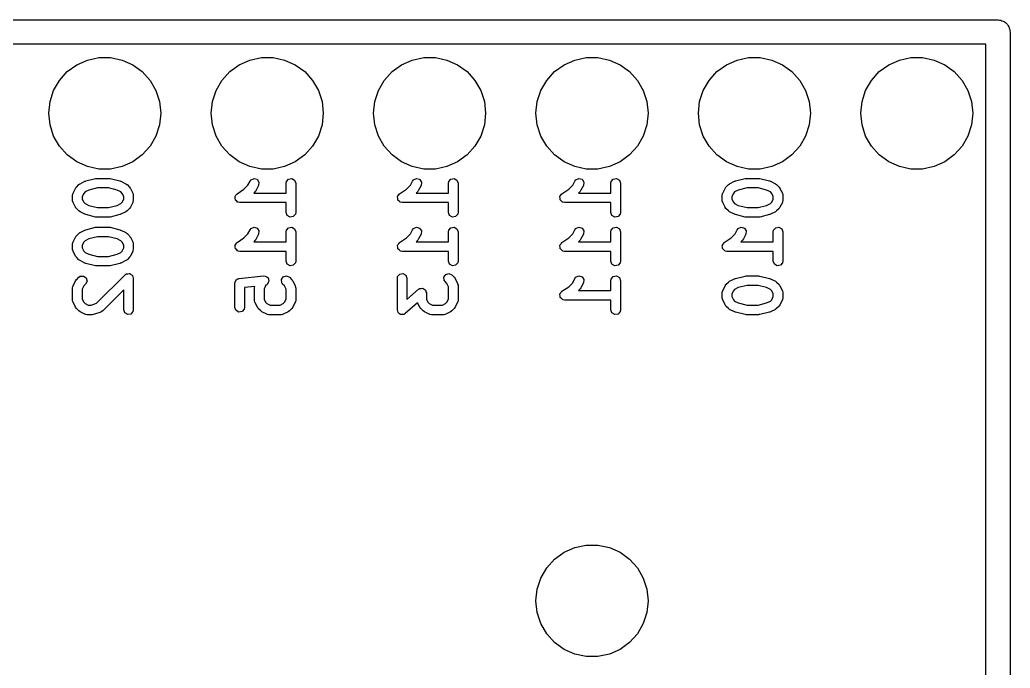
# Model space of a CAD drawing. Extents: x 80.7 to 172.6, y -123.4 to -35.9.
# Drawn here: x 109.18 to 124.67, y -110.94 to -100.81 of the extents above; entities that cross this region are included whole.
import ezdxf

# ---------------------------------------------------------------- set-up
doc = ezdxf.new("R2010")
doc.units = 0
doc.layers.add('BLACK', color=7, linetype='CONTINUOUS')

msp = doc.modelspace()

# ---------------------------------------------------------------- linework, layer by layer
at = {"layer": 'BLACK', "linetype": 'CONTINUOUS'}
for p, q in [((91.4567, -100.809), (124.477, -100.809)), ((124.477, -100.809), (124.498, -100.814)), ((124.498, -100.814), (124.519, -100.814)), ((124.519, -100.814), (124.538, -100.824)), ((124.538, -100.824), (124.559, -100.828)), ((124.559, -100.828), (124.576, -100.842)), ((124.576, -100.842), (124.596, -100.851)), ((124.596, -100.851), (124.609, -100.868)), ((124.609, -100.868), (124.626, -100.881)), ((124.626, -100.881), (124.635, -100.901)), ((124.635, -100.901), (124.648, -100.917)), ((124.648, -100.917), (124.653, -100.938)), ((124.653, -100.938), (124.662, -100.958)), ((124.662, -100.958), (124.662, -100.979)), ((124.662, -100.979), (124.667, -101)), ((124.667, -101), (124.667, -118.78)), ((124.286, -101.191), (91.6472, -101.191)), ((124.286, -118.59), (124.286, -101.191)), ((110.069, -101.511), (110.236, -101.437)), ((110.236, -101.437), (110.415, -101.398)), ((110.415, -101.398), (110.598, -101.398)), ((110.598, -101.398), (110.778, -101.437)), ((110.778, -101.437), (110.945, -101.511)), ((112.609, -101.511), (112.776, -101.437)), ((112.776, -101.437), (112.955, -101.398)), ((112.955, -101.398), (113.138, -101.398)), ((113.138, -101.398), (113.318, -101.437)), ((113.318, -101.437), (113.485, -101.511)), ((115.149, -101.511), (115.316, -101.437)), ((115.316, -101.437), (115.495, -101.398)), ((115.495, -101.398), (115.678, -101.398)), ((115.678, -101.398), (115.858, -101.437)), ((115.858, -101.437), (116.025, -101.511)), ((117.689, -101.511), (117.856, -101.437)), ((117.856, -101.437), (118.035, -101.398)), ((118.035, -101.398), (118.218, -101.398)), ((118.218, -101.398), (118.398, -101.437)), ((118.398, -101.437), (118.565, -101.511)), ((120.229, -101.511), (120.396, -101.437)), ((120.396, -101.437), (120.575, -101.398)), ((120.575, -101.398), (120.758, -101.398)), ((120.758, -101.398), (120.938, -101.437)), ((120.938, -101.437), (121.105, -101.511)), ((122.769, -101.511), (122.936, -101.437)), ((122.936, -101.437), (123.115, -101.398)), ((123.115, -101.398), (123.298, -101.398)), ((123.298, -101.398), (123.478, -101.437)), ((123.478, -101.437), (123.645, -101.511)), ((109.92, -101.619), (110.069, -101.511)), ((110.945, -101.511), (111.093, -101.619)), ((112.46, -101.619), (112.609, -101.511)), ((113.485, -101.511), (113.633, -101.619)), ((115, -101.619), (115.149, -101.511)), ((116.025, -101.511), (116.173, -101.619)), ((117.54, -101.619), (117.689, -101.511)), ((118.565, -101.511), (118.713, -101.619)), ((120.08, -101.619), (120.229, -101.511)), ((121.105, -101.511), (121.253, -101.619)), ((122.62, -101.619), (122.769, -101.511)), ((123.645, -101.511), (123.793, -101.619)), ((109.706, -101.914), (109.798, -101.755)), ((109.798, -101.755), (109.92, -101.619)), ((111.093, -101.619), (111.216, -101.755)), ((111.216, -101.755), (111.307, -101.914)), ((112.246, -101.914), (112.338, -101.755)), ((112.338, -101.755), (112.46, -101.619)), ((113.633, -101.619), (113.756, -101.755)), ((113.756, -101.755), (113.847, -101.914)), ((114.786, -101.914), (114.878, -101.755)), ((114.878, -101.755), (115, -101.619)), ((116.173, -101.619), (116.296, -101.755)), ((116.296, -101.755), (116.387, -101.914)), ((117.326, -101.914), (117.418, -101.755)), ((117.418, -101.755), (117.54, -101.619)), ((118.713, -101.619), (118.836, -101.755)), ((118.836, -101.755), (118.927, -101.914)), ((119.866, -101.914), (119.958, -101.755)), ((119.958, -101.755), (120.08, -101.619)), ((121.253, -101.619), (121.376, -101.755)), ((121.376, -101.755), (121.467, -101.914)), ((122.406, -101.914), (122.498, -101.755)), ((122.498, -101.755), (122.62, -101.619)), ((123.793, -101.619), (123.916, -101.755)), ((123.916, -101.755), (124.007, -101.914)), ((109.65, -102.088), (109.706, -101.914)), ((111.307, -101.914), (111.364, -102.088)), ((112.19, -102.088), (112.246, -101.914)), ((113.847, -101.914), (113.904, -102.088)), ((114.73, -102.088), (114.786, -101.914)), ((116.387, -101.914), (116.444, -102.088)), ((117.27, -102.088), (117.326, -101.914)), ((118.927, -101.914), (118.984, -102.088)), ((119.81, -102.088), (119.866, -101.914)), ((121.467, -101.914), (121.524, -102.088)), ((122.35, -102.088), (122.406, -101.914)), ((124.007, -101.914), (124.064, -102.088)), ((109.63, -102.27), (109.65, -102.088)), ((111.364, -102.088), (111.383, -102.27)), ((112.17, -102.27), (112.19, -102.088)), ((113.904, -102.088), (113.923, -102.27)), ((114.71, -102.27), (114.73, -102.088)), ((116.444, -102.088), (116.463, -102.27)), ((117.25, -102.27), (117.27, -102.088)), ((118.984, -102.088), (119.003, -102.27)), ((119.79, -102.27), (119.81, -102.088)), ((121.524, -102.088), (121.543, -102.27)), ((122.33, -102.27), (122.35, -102.088)), ((124.064, -102.088), (124.083, -102.27)), ((109.65, -102.452), (109.63, -102.27)), ((111.383, -102.27), (111.364, -102.452)), ((112.19, -102.452), (112.17, -102.27)), ((113.923, -102.27), (113.904, -102.452)), ((114.73, -102.452), (114.71, -102.27)), ((116.463, -102.27), (116.444, -102.452)), ((117.27, -102.452), (117.25, -102.27)), ((119.003, -102.27), (118.984, -102.452)), ((119.81, -102.452), (119.79, -102.27)), ((121.543, -102.27), (121.524, -102.452)), ((122.35, -102.452), (122.33, -102.27)), ((124.083, -102.27), (124.064, -102.452)), ((109.706, -102.626), (109.65, -102.452)), ((111.364, -102.452), (111.307, -102.626)), ((112.246, -102.626), (112.19, -102.452)), ((113.904, -102.452), (113.847, -102.626)), ((114.786, -102.626), (114.73, -102.452)), ((116.444, -102.452), (116.387, -102.626)), ((117.326, -102.626), (117.27, -102.452)), ((118.984, -102.452), (118.927, -102.626)), ((119.866, -102.626), (119.81, -102.452)), ((121.524, -102.452), (121.467, -102.626)), ((122.406, -102.626), (122.35, -102.452)), ((124.064, -102.452), (124.007, -102.626)), ((109.798, -102.785), (109.706, -102.626)), ((111.307, -102.626), (111.216, -102.785)), ((112.338, -102.785), (112.246, -102.626)), ((113.847, -102.626), (113.756, -102.785)), ((114.878, -102.785), (114.786, -102.626)), ((116.387, -102.626), (116.296, -102.785)), ((117.418, -102.785), (117.326, -102.626)), ((118.927, -102.626), (118.836, -102.785)), ((119.958, -102.785), (119.866, -102.626)), ((121.467, -102.626), (121.376, -102.785)), ((122.498, -102.785), (122.406, -102.626)), ((124.007, -102.626), (123.916, -102.785)), ((109.92, -102.921), (109.798, -102.785)), ((111.216, -102.785), (111.093, -102.921)), ((112.46, -102.921), (112.338, -102.785)), ((113.756, -102.785), (113.633, -102.921)), ((115, -102.921), (114.878, -102.785)), ((116.296, -102.785), (116.173, -102.921)), ((117.54, -102.921), (117.418, -102.785)), ((118.836, -102.785), (118.713, -102.921)), ((120.08, -102.921), (119.958, -102.785)), ((121.376, -102.785), (121.253, -102.921)), ((122.62, -102.921), (122.498, -102.785)), ((123.916, -102.785), (123.793, -102.921)), ((110.069, -103.029), (109.92, -102.921)), ((111.093, -102.921), (110.945, -103.029)), ((112.609, -103.029), (112.46, -102.921)), ((113.633, -102.921), (113.485, -103.029)), ((115.149, -103.029), (115, -102.921)), ((116.173, -102.921), (116.025, -103.029)), ((117.689, -103.029), (117.54, -102.921)), ((118.713, -102.921), (118.565, -103.029)), ((120.229, -103.029), (120.08, -102.921)), ((121.253, -102.921), (121.105, -103.029)), ((122.769, -103.029), (122.62, -102.921)), ((123.793, -102.921), (123.645, -103.029)), ((110.236, -103.103), (110.069, -103.029)), ((110.415, -103.141), (110.236, -103.103)), ((110.598, -103.141), (110.415, -103.141)), ((110.778, -103.103), (110.598, -103.141)), ((110.945, -103.029), (110.778, -103.103)), ((112.776, -103.103), (112.609, -103.029)), ((112.955, -103.141), (112.776, -103.103)), ((113.138, -103.141), (112.955, -103.141)), ((113.318, -103.103), (113.138, -103.141)), ((113.485, -103.029), (113.318, -103.103)), ((115.316, -103.103), (115.149, -103.029)), ((115.495, -103.141), (115.316, -103.103)), ((115.678, -103.141), (115.495, -103.141)), ((115.858, -103.103), (115.678, -103.141)), ((116.025, -103.029), (115.858, -103.103)), ((117.856, -103.103), (117.689, -103.029)), ((118.035, -103.141), (117.856, -103.103)), ((118.218, -103.141), (118.035, -103.141)), ((118.398, -103.103), (118.218, -103.141)), ((118.565, -103.029), (118.398, -103.103)), ((120.396, -103.103), (120.229, -103.029)), ((120.575, -103.141), (120.396, -103.103)), ((120.758, -103.141), (120.575, -103.141)), ((120.938, -103.103), (120.758, -103.141)), ((121.105, -103.029), (120.938, -103.103)), ((122.936, -103.103), (122.769, -103.029)), ((123.115, -103.141), (122.936, -103.103)), ((123.298, -103.141), (123.115, -103.141)), ((123.478, -103.103), (123.298, -103.141)), ((123.645, -103.029), (123.478, -103.103)), ((110.211, -103.328), (110.363, -103.29)), ((110.363, -103.29), (110.378, -103.289)), ((110.378, -103.289), (110.382, -103.287)), ((110.382, -103.287), (110.572, -103.287)), ((110.572, -103.287), (110.587, -103.29)), ((110.587, -103.29), (110.59, -103.29)), ((110.59, -103.29), (110.743, -103.328)), ((112.778, -103.329), (112.794, -103.308)), ((112.794, -103.308), (112.841, -103.287)), ((112.841, -103.287), (112.89, -103.302)), ((112.89, -103.302), (112.918, -103.345)), ((113.346, -103.337), (113.379, -103.297)), ((113.379, -103.297), (113.43, -103.288)), ((113.43, -103.288), (113.474, -103.314)), ((113.474, -103.314), (113.492, -103.362)), ((115.318, -103.329), (115.334, -103.308)), ((115.334, -103.308), (115.381, -103.287)), ((115.381, -103.287), (115.43, -103.302)), ((115.43, -103.302), (115.458, -103.345)), ((115.886, -103.337), (115.919, -103.297)), ((115.919, -103.297), (115.97, -103.288)), ((115.97, -103.288), (116.014, -103.314)), ((116.014, -103.314), (116.032, -103.362)), ((117.858, -103.329), (117.874, -103.308)), ((117.874, -103.308), (117.921, -103.287)), ((117.921, -103.287), (117.97, -103.302)), ((117.97, -103.302), (117.998, -103.345)), ((118.426, -103.337), (118.459, -103.297)), ((118.459, -103.297), (118.51, -103.288)), ((118.51, -103.288), (118.554, -103.314)), ((118.554, -103.314), (118.572, -103.362)), ((120.371, -103.328), (120.523, -103.29)), ((120.523, -103.29), (120.538, -103.289)), ((120.538, -103.289), (120.542, -103.287)), ((120.542, -103.287), (120.732, -103.287)), ((120.732, -103.287), (120.747, -103.29)), ((120.747, -103.29), (120.75, -103.29)), ((120.75, -103.29), (120.903, -103.328)), ((110.01, -103.519), (110.048, -103.443)), ((110.048, -103.443), (110.061, -103.425)), ((110.061, -103.425), (110.062, -103.424)), ((110.062, -103.424), (110.1, -103.385)), ((110.1, -103.385), (110.118, -103.373)), ((110.118, -103.373), (110.119, -103.371)), ((110.119, -103.371), (110.196, -103.333)), ((110.196, -103.333), (110.208, -103.33)), ((110.255, -103.471), (110.197, -103.5)), ((110.208, -103.33), (110.211, -103.328)), ((110.391, -103.437), (110.255, -103.471)), ((110.563, -103.437), (110.391, -103.437)), ((110.698, -103.471), (110.563, -103.437)), ((110.756, -103.5), (110.698, -103.471)), ((110.743, -103.328), (110.754, -103.333)), ((110.754, -103.333), (110.758, -103.333)), ((110.758, -103.333), (110.834, -103.371)), ((110.834, -103.371), (110.852, -103.385)), ((110.852, -103.385), (110.854, -103.385)), ((110.854, -103.385), (110.892, -103.424)), ((110.892, -103.424), (110.905, -103.442)), ((110.905, -103.442), (110.906, -103.443)), ((110.906, -103.443), (110.944, -103.519)), ((112.575, -103.528), (112.683, -103.456)), ((112.683, -103.456), (112.746, -103.394)), ((112.746, -103.394), (112.778, -103.329)), ((112.874, -103.472), (112.861, -103.49)), ((112.912, -103.396), (112.874, -103.472)), ((112.918, -103.345), (112.912, -103.396)), ((113.342, -103.362), (113.346, -103.337)), ((113.342, -103.516), (113.342, -103.362)), ((113.492, -103.362), (113.492, -103.819)), ((115.115, -103.528), (115.223, -103.456)), ((115.223, -103.456), (115.286, -103.394)), ((115.286, -103.394), (115.318, -103.329)), ((115.414, -103.472), (115.401, -103.49)), ((115.452, -103.396), (115.414, -103.472)), ((115.458, -103.345), (115.452, -103.396)), ((115.882, -103.362), (115.886, -103.337)), ((115.882, -103.516), (115.882, -103.362)), ((116.032, -103.362), (116.032, -103.819)), ((117.655, -103.528), (117.763, -103.456)), ((117.763, -103.456), (117.826, -103.394)), ((117.826, -103.394), (117.858, -103.329)), ((117.954, -103.472), (117.941, -103.49)), ((117.992, -103.396), (117.954, -103.472)), ((117.998, -103.345), (117.992, -103.396)), ((118.422, -103.362), (118.426, -103.337)), ((118.422, -103.516), (118.422, -103.362)), ((118.572, -103.362), (118.572, -103.819)), ((120.17, -103.519), (120.208, -103.443)), ((120.208, -103.443), (120.221, -103.425)), ((120.221, -103.425), (120.222, -103.424)), ((120.222, -103.424), (120.26, -103.385)), ((120.26, -103.385), (120.278, -103.373)), ((120.278, -103.373), (120.279, -103.371)), ((120.279, -103.371), (120.356, -103.333)), ((120.356, -103.333), (120.368, -103.33)), ((120.415, -103.471), (120.357, -103.5)), ((120.368, -103.33), (120.371, -103.328)), ((120.551, -103.437), (120.415, -103.471)), ((120.723, -103.437), (120.551, -103.437)), ((120.858, -103.471), (120.723, -103.437)), ((120.916, -103.5), (120.858, -103.471)), ((120.903, -103.328), (120.914, -103.333)), ((120.914, -103.333), (120.918, -103.333)), ((120.918, -103.333), (120.994, -103.371)), ((120.994, -103.371), (121.012, -103.385)), ((121.012, -103.385), (121.014, -103.385)), ((121.014, -103.385), (121.052, -103.424)), ((121.052, -103.424), (121.065, -103.442)), ((121.065, -103.442), (121.066, -103.443)), ((121.066, -103.443), (121.104, -103.519)), ((110.002, -103.553), (110.006, -103.527)), ((110.002, -103.629), (110.002, -103.553)), ((110.006, -103.527), (110.009, -103.524)), ((110.009, -103.524), (110.01, -103.519)), ((110.177, -103.521), (110.152, -103.571)), ((110.152, -103.571), (110.152, -103.611)), ((110.152, -103.611), (110.177, -103.661)), ((110.197, -103.5), (110.177, -103.521)), ((110.777, -103.521), (110.756, -103.5)), ((110.802, -103.571), (110.777, -103.521)), ((110.777, -103.661), (110.802, -103.611)), ((110.802, -103.611), (110.802, -103.571)), ((110.944, -103.519), (110.951, -103.544)), ((110.951, -103.544), (110.95, -103.549)), ((110.95, -103.549), (110.952, -103.553)), ((110.952, -103.553), (110.952, -103.629)), ((112.543, -103.578), (112.545, -103.574)), ((112.547, -103.599), (112.543, -103.578)), ((112.545, -103.57), (112.558, -103.552)), ((112.545, -103.574), (112.545, -103.57)), ((112.548, -103.621), (112.547, -103.599)), ((112.551, -103.624), (112.548, -103.621)), ((112.552, -103.628), (112.551, -103.624)), ((112.569, -103.642), (112.552, -103.628)), ((112.558, -103.552), (112.569, -103.533)), ((112.569, -103.533), (112.573, -103.532)), ((112.573, -103.532), (112.575, -103.528)), ((112.86, -103.492), (112.836, -103.516)), ((112.836, -103.516), (113.342, -103.516)), ((112.861, -103.49), (112.86, -103.492)), ((115.083, -103.578), (115.085, -103.574)), ((115.087, -103.599), (115.083, -103.578)), ((115.085, -103.57), (115.098, -103.552)), ((115.085, -103.574), (115.085, -103.57)), ((115.088, -103.621), (115.087, -103.599)), ((115.091, -103.624), (115.088, -103.621)), ((115.092, -103.628), (115.091, -103.624)), ((115.109, -103.642), (115.092, -103.628)), ((115.098, -103.552), (115.109, -103.533)), ((115.109, -103.533), (115.113, -103.532)), ((115.113, -103.532), (115.115, -103.528)), ((115.4, -103.492), (115.376, -103.516)), ((115.376, -103.516), (115.882, -103.516)), ((115.401, -103.49), (115.4, -103.492)), ((117.623, -103.578), (117.625, -103.574)), ((117.627, -103.599), (117.623, -103.578)), ((117.625, -103.57), (117.638, -103.552)), ((117.625, -103.574), (117.625, -103.57)), ((117.628, -103.621), (117.627, -103.599)), ((117.631, -103.624), (117.628, -103.621)), ((117.632, -103.628), (117.631, -103.624)), ((117.649, -103.642), (117.632, -103.628)), ((117.638, -103.552), (117.649, -103.533)), ((117.649, -103.533), (117.653, -103.532)), ((117.653, -103.532), (117.655, -103.528)), ((117.94, -103.492), (117.916, -103.516)), ((117.916, -103.516), (118.422, -103.516)), ((117.941, -103.49), (117.94, -103.492)), ((120.162, -103.553), (120.166, -103.527)), ((120.162, -103.629), (120.162, -103.553)), ((120.166, -103.527), (120.169, -103.524)), ((120.169, -103.524), (120.17, -103.519)), ((120.337, -103.521), (120.312, -103.571)), ((120.312, -103.571), (120.312, -103.611)), ((120.312, -103.611), (120.337, -103.661)), ((120.357, -103.5), (120.337, -103.521)), ((120.937, -103.521), (120.916, -103.5)), ((120.962, -103.571), (120.937, -103.521)), ((120.937, -103.661), (120.962, -103.611)), ((120.962, -103.611), (120.962, -103.571)), ((121.104, -103.519), (121.111, -103.544)), ((121.111, -103.544), (121.11, -103.549)), ((121.11, -103.549), (121.112, -103.553)), ((121.112, -103.553), (121.112, -103.629)), ((110.003, -103.633), (110.002, -103.629)), ((110.002, -103.638), (110.003, -103.633)), ((110.01, -103.663), (110.002, -103.638)), ((110.048, -103.739), (110.01, -103.663)), ((110.049, -103.74), (110.048, -103.739)), ((110.062, -103.758), (110.049, -103.74)), ((110.1, -103.796), (110.062, -103.758)), ((110.177, -103.661), (110.197, -103.682)), ((110.197, -103.682), (110.255, -103.711)), ((110.255, -103.711), (110.391, -103.744)), ((110.391, -103.744), (110.563, -103.744)), ((110.563, -103.744), (110.698, -103.711)), ((110.698, -103.711), (110.756, -103.682)), ((110.756, -103.682), (110.777, -103.661)), ((110.892, -103.758), (110.854, -103.796)), ((110.906, -103.739), (110.892, -103.757)), ((110.892, -103.757), (110.892, -103.758)), ((110.944, -103.663), (110.906, -103.739)), ((110.947, -103.655), (110.944, -103.658)), ((110.944, -103.658), (110.944, -103.663)), ((110.952, -103.629), (110.947, -103.655)), ((112.584, -103.658), (112.569, -103.642)), ((112.588, -103.659), (112.584, -103.658)), ((112.591, -103.661), (112.588, -103.659)), ((112.617, -103.666), (112.591, -103.661)), ((113.342, -103.666), (112.617, -103.666)), ((113.342, -103.819), (113.342, -103.666)), ((115.124, -103.658), (115.109, -103.642)), ((115.128, -103.659), (115.124, -103.658)), ((115.131, -103.661), (115.128, -103.659)), ((115.157, -103.666), (115.131, -103.661)), ((115.882, -103.666), (115.157, -103.666)), ((115.882, -103.819), (115.882, -103.666)), ((117.664, -103.658), (117.649, -103.642)), ((117.668, -103.659), (117.664, -103.658)), ((117.671, -103.661), (117.668, -103.659)), ((117.697, -103.666), (117.671, -103.661)), ((118.422, -103.666), (117.697, -103.666)), ((118.422, -103.819), (118.422, -103.666)), ((120.163, -103.633), (120.162, -103.629)), ((120.162, -103.638), (120.163, -103.633)), ((120.17, -103.663), (120.162, -103.638)), ((120.208, -103.739), (120.17, -103.663)), ((120.209, -103.74), (120.208, -103.739)), ((120.222, -103.758), (120.209, -103.74)), ((120.26, -103.796), (120.222, -103.758)), ((120.337, -103.661), (120.357, -103.682)), ((120.357, -103.682), (120.415, -103.711)), ((120.415, -103.711), (120.551, -103.744)), ((120.551, -103.744), (120.723, -103.744)), ((120.723, -103.744), (120.858, -103.711)), ((120.858, -103.711), (120.916, -103.682)), ((120.916, -103.682), (120.937, -103.661)), ((121.052, -103.758), (121.014, -103.796)), ((121.066, -103.739), (121.052, -103.757)), ((121.052, -103.757), (121.052, -103.758)), ((121.104, -103.663), (121.066, -103.739)), ((121.107, -103.655), (121.104, -103.658)), ((121.104, -103.658), (121.104, -103.663)), ((121.112, -103.629), (121.107, -103.655)), ((110.101, -103.797), (110.1, -103.796)), ((110.119, -103.81), (110.101, -103.797)), ((110.196, -103.848), (110.119, -103.81)), ((110.199, -103.849), (110.196, -103.848)), ((110.211, -103.854), (110.199, -103.849)), ((110.363, -103.892), (110.211, -103.854)), ((110.367, -103.892), (110.363, -103.892)), ((110.382, -103.894), (110.367, -103.892)), ((110.572, -103.894), (110.382, -103.894)), ((110.575, -103.893), (110.572, -103.894)), ((110.59, -103.892), (110.575, -103.893)), ((110.743, -103.854), (110.59, -103.892)), ((110.746, -103.852), (110.743, -103.854)), ((110.758, -103.848), (110.746, -103.852)), ((110.834, -103.81), (110.758, -103.848)), ((110.835, -103.809), (110.834, -103.81)), ((110.854, -103.796), (110.835, -103.809)), ((113.359, -103.868), (113.342, -103.819)), ((113.404, -103.893), (113.359, -103.868)), ((113.454, -103.884), (113.404, -103.893)), ((113.487, -103.845), (113.454, -103.884)), ((113.492, -103.819), (113.487, -103.845)), ((115.899, -103.868), (115.882, -103.819)), ((115.944, -103.893), (115.899, -103.868)), ((115.994, -103.884), (115.944, -103.893)), ((116.027, -103.845), (115.994, -103.884)), ((116.032, -103.819), (116.027, -103.845)), ((118.439, -103.868), (118.422, -103.819)), ((118.484, -103.893), (118.439, -103.868)), ((118.534, -103.884), (118.484, -103.893)), ((118.567, -103.845), (118.534, -103.884)), ((118.572, -103.819), (118.567, -103.845)), ((120.261, -103.797), (120.26, -103.796)), ((120.279, -103.81), (120.261, -103.797)), ((120.356, -103.848), (120.279, -103.81)), ((120.359, -103.849), (120.356, -103.848)), ((120.371, -103.854), (120.359, -103.849)), ((120.523, -103.892), (120.371, -103.854)), ((120.527, -103.892), (120.523, -103.892)), ((120.542, -103.894), (120.527, -103.892)), ((120.732, -103.894), (120.542, -103.894)), ((120.735, -103.893), (120.732, -103.894)), ((120.75, -103.892), (120.735, -103.893)), ((120.903, -103.854), (120.75, -103.892)), ((120.906, -103.852), (120.903, -103.854)), ((120.918, -103.848), (120.906, -103.852)), ((120.994, -103.81), (120.918, -103.848)), ((120.995, -103.809), (120.994, -103.81)), ((121.014, -103.796), (120.995, -103.809)), ((110.196, -104.095), (110.208, -104.092)), ((110.208, -104.092), (110.211, -104.09)), ((110.211, -104.09), (110.363, -104.051)), ((110.363, -104.051), (110.378, -104.05)), ((110.378, -104.05), (110.382, -104.049)), ((110.382, -104.049), (110.572, -104.049)), ((110.572, -104.049), (110.587, -104.052)), ((110.587, -104.052), (110.59, -104.051)), ((110.59, -104.051), (110.743, -104.09)), ((110.743, -104.09), (110.754, -104.095)), ((112.746, -104.156), (112.778, -104.091)), ((112.778, -104.091), (112.794, -104.07)), ((112.794, -104.07), (112.841, -104.049)), ((112.841, -104.049), (112.89, -104.064)), ((112.89, -104.064), (112.918, -104.107)), ((113.346, -104.099), (113.379, -104.059)), ((113.379, -104.059), (113.43, -104.05)), ((113.43, -104.05), (113.474, -104.076)), ((113.474, -104.076), (113.492, -104.124)), ((115.286, -104.156), (115.318, -104.091)), ((115.318, -104.091), (115.334, -104.07)), ((115.334, -104.07), (115.381, -104.049)), ((115.381, -104.049), (115.43, -104.064)), ((115.43, -104.064), (115.458, -104.107)), ((115.886, -104.099), (115.919, -104.059)), ((115.919, -104.059), (115.97, -104.05)), ((115.97, -104.05), (116.014, -104.076)), ((116.014, -104.076), (116.032, -104.124)), ((117.826, -104.156), (117.858, -104.091)), ((117.858, -104.091), (117.874, -104.07)), ((117.874, -104.07), (117.921, -104.049)), ((117.921, -104.049), (117.97, -104.064)), ((117.97, -104.064), (117.998, -104.107)), ((118.426, -104.099), (118.459, -104.059)), ((118.459, -104.059), (118.51, -104.05)), ((118.51, -104.05), (118.554, -104.076)), ((118.554, -104.076), (118.572, -104.124)), ((120.366, -104.156), (120.398, -104.091)), ((120.398, -104.091), (120.414, -104.07)), ((120.414, -104.07), (120.461, -104.049)), ((120.461, -104.049), (120.51, -104.064)), ((120.51, -104.064), (120.538, -104.107)), ((120.966, -104.099), (120.999, -104.059)), ((120.999, -104.059), (121.05, -104.05)), ((121.05, -104.05), (121.094, -104.076)), ((121.094, -104.076), (121.112, -104.124)), ((110.01, -104.281), (110.048, -104.205)), ((110.048, -104.205), (110.061, -104.187)), ((110.061, -104.187), (110.062, -104.185)), ((110.062, -104.185), (110.1, -104.147)), ((110.1, -104.147), (110.118, -104.135)), ((110.118, -104.135), (110.119, -104.133)), ((110.119, -104.133), (110.196, -104.095)), ((110.255, -104.233), (110.197, -104.262)), ((110.391, -104.199), (110.255, -104.233)), ((110.563, -104.199), (110.391, -104.199)), ((110.698, -104.233), (110.563, -104.199)), ((110.756, -104.262), (110.698, -104.233)), ((110.754, -104.095), (110.758, -104.095)), ((110.758, -104.095), (110.834, -104.133)), ((110.834, -104.133), (110.852, -104.147)), ((110.852, -104.147), (110.854, -104.147)), ((110.854, -104.147), (110.892, -104.185)), ((110.892, -104.185), (110.905, -104.204)), ((110.905, -104.204), (110.906, -104.205)), ((110.906, -104.205), (110.944, -104.281)), ((112.575, -104.29), (112.683, -104.218)), ((112.683, -104.218), (112.746, -104.156)), ((112.874, -104.234), (112.861, -104.252)), ((112.912, -104.158), (112.874, -104.234)), ((112.918, -104.107), (112.912, -104.158)), ((113.342, -104.124), (113.346, -104.099)), ((113.342, -104.278), (113.342, -104.124)), ((113.492, -104.124), (113.492, -104.581)), ((115.115, -104.29), (115.223, -104.218)), ((115.223, -104.218), (115.286, -104.156)), ((115.414, -104.234), (115.401, -104.252)), ((115.452, -104.158), (115.414, -104.234)), ((115.458, -104.107), (115.452, -104.158)), ((115.882, -104.124), (115.886, -104.099)), ((115.882, -104.278), (115.882, -104.124)), ((116.032, -104.124), (116.032, -104.581)), ((117.655, -104.29), (117.763, -104.218)), ((117.763, -104.218), (117.826, -104.156)), ((117.954, -104.234), (117.941, -104.252)), ((117.992, -104.158), (117.954, -104.234)), ((117.998, -104.107), (117.992, -104.158)), ((118.422, -104.124), (118.426, -104.099)), ((118.422, -104.278), (118.422, -104.124)), ((118.572, -104.124), (118.572, -104.581)), ((120.195, -104.29), (120.303, -104.218)), ((120.303, -104.218), (120.366, -104.156)), ((120.494, -104.234), (120.481, -104.252)), ((120.532, -104.158), (120.494, -104.234)), ((120.538, -104.107), (120.532, -104.158)), ((120.962, -104.124), (120.966, -104.099)), ((120.962, -104.278), (120.962, -104.124)), ((121.112, -104.124), (121.112, -104.581)), ((110.002, -104.315), (110.006, -104.289)), ((110.002, -104.391), (110.002, -104.315)), ((110.003, -104.395), (110.002, -104.391)), ((110.002, -104.399), (110.003, -104.395)), ((110.01, -104.424), (110.002, -104.399)), ((110.006, -104.289), (110.009, -104.286)), ((110.009, -104.286), (110.01, -104.281)), ((110.177, -104.283), (110.152, -104.332)), ((110.152, -104.332), (110.152, -104.373)), ((110.152, -104.373), (110.177, -104.423)), ((110.197, -104.262), (110.177, -104.283)), ((110.777, -104.283), (110.756, -104.262)), ((110.802, -104.332), (110.777, -104.283)), ((110.777, -104.423), (110.802, -104.373)), ((110.802, -104.373), (110.802, -104.332)), ((110.944, -104.281), (110.951, -104.306)), ((110.952, -104.391), (110.947, -104.417)), ((110.951, -104.306), (110.95, -104.311)), ((110.95, -104.311), (110.952, -104.315)), ((110.952, -104.315), (110.952, -104.391)), ((112.543, -104.34), (112.545, -104.336)), ((112.547, -104.361), (112.543, -104.34)), ((112.545, -104.332), (112.558, -104.314)), ((112.545, -104.336), (112.545, -104.332)), ((112.548, -104.383), (112.547, -104.361)), ((112.551, -104.386), (112.548, -104.383)), ((112.552, -104.39), (112.551, -104.386)), ((112.569, -104.404), (112.552, -104.39)), ((112.558, -104.314), (112.569, -104.295)), ((112.569, -104.295), (112.573, -104.294)), ((112.573, -104.294), (112.575, -104.29)), ((112.86, -104.253), (112.836, -104.278)), ((112.836, -104.278), (113.342, -104.278)), ((112.861, -104.252), (112.86, -104.253)), ((115.083, -104.34), (115.085, -104.336)), ((115.087, -104.361), (115.083, -104.34)), ((115.085, -104.332), (115.098, -104.314)), ((115.085, -104.336), (115.085, -104.332)), ((115.088, -104.383), (115.087, -104.361)), ((115.091, -104.386), (115.088, -104.383)), ((115.092, -104.39), (115.091, -104.386)), ((115.109, -104.404), (115.092, -104.39)), ((115.098, -104.314), (115.109, -104.295)), ((115.109, -104.295), (115.113, -104.294)), ((115.113, -104.294), (115.115, -104.29)), ((115.4, -104.253), (115.376, -104.278)), ((115.376, -104.278), (115.882, -104.278)), ((115.401, -104.252), (115.4, -104.253)), ((117.623, -104.34), (117.625, -104.336)), ((117.627, -104.361), (117.623, -104.34)), ((117.625, -104.332), (117.638, -104.314)), ((117.625, -104.336), (117.625, -104.332)), ((117.628, -104.383), (117.627, -104.361)), ((117.631, -104.386), (117.628, -104.383)), ((117.632, -104.39), (117.631, -104.386)), ((117.649, -104.404), (117.632, -104.39)), ((117.638, -104.314), (117.649, -104.295)), ((117.649, -104.295), (117.653, -104.294)), ((117.653, -104.294), (117.655, -104.29)), ((117.94, -104.253), (117.916, -104.278)), ((117.916, -104.278), (118.422, -104.278)), ((117.941, -104.252), (117.94, -104.253)), ((120.163, -104.34), (120.165, -104.336)), ((120.167, -104.361), (120.163, -104.34)), ((120.165, -104.332), (120.178, -104.314)), ((120.165, -104.336), (120.165, -104.332)), ((120.168, -104.383), (120.167, -104.361)), ((120.171, -104.386), (120.168, -104.383)), ((120.172, -104.39), (120.171, -104.386)), ((120.189, -104.404), (120.172, -104.39)), ((120.178, -104.314), (120.189, -104.295)), ((120.189, -104.295), (120.193, -104.294)), ((120.193, -104.294), (120.195, -104.29)), ((120.48, -104.253), (120.456, -104.278)), ((120.456, -104.278), (120.962, -104.278)), ((120.481, -104.252), (120.48, -104.253)), ((110.048, -104.501), (110.01, -104.424)), ((110.049, -104.502), (110.048, -104.501)), ((110.062, -104.52), (110.049, -104.502)), ((110.1, -104.558), (110.062, -104.52)), ((110.177, -104.423), (110.197, -104.444)), ((110.197, -104.444), (110.255, -104.473)), ((110.255, -104.473), (110.391, -104.506)), ((110.391, -104.506), (110.563, -104.506)), ((110.563, -104.506), (110.698, -104.473)), ((110.698, -104.473), (110.756, -104.444)), ((110.756, -104.444), (110.777, -104.423)), ((110.892, -104.52), (110.854, -104.558)), ((110.906, -104.501), (110.892, -104.519)), ((110.892, -104.519), (110.892, -104.52)), ((110.944, -104.424), (110.906, -104.501)), ((110.947, -104.417), (110.944, -104.42)), ((110.944, -104.42), (110.944, -104.424)), ((112.584, -104.42), (112.569, -104.404)), ((112.588, -104.421), (112.584, -104.42)), ((112.591, -104.423), (112.588, -104.421)), ((112.617, -104.428), (112.591, -104.423)), ((113.342, -104.428), (112.617, -104.428)), ((113.342, -104.581), (113.342, -104.428)), ((115.124, -104.42), (115.109, -104.404)), ((115.128, -104.421), (115.124, -104.42)), ((115.131, -104.423), (115.128, -104.421)), ((115.157, -104.428), (115.131, -104.423)), ((115.882, -104.428), (115.157, -104.428)), ((115.882, -104.581), (115.882, -104.428)), ((117.664, -104.42), (117.649, -104.404)), ((117.668, -104.421), (117.664, -104.42)), ((117.671, -104.423), (117.668, -104.421)), ((117.697, -104.428), (117.671, -104.423)), ((118.422, -104.428), (117.697, -104.428)), ((118.422, -104.581), (118.422, -104.428)), ((120.204, -104.42), (120.189, -104.404)), ((120.208, -104.421), (120.204, -104.42)), ((120.211, -104.423), (120.208, -104.421)), ((120.237, -104.428), (120.211, -104.423)), ((120.962, -104.428), (120.237, -104.428)), ((120.962, -104.581), (120.962, -104.428)), ((110.101, -104.559), (110.1, -104.558)), ((110.119, -104.572), (110.101, -104.559)), ((110.196, -104.61), (110.119, -104.572)), ((110.199, -104.611), (110.196, -104.61)), ((110.211, -104.616), (110.199, -104.611)), ((110.363, -104.654), (110.211, -104.616)), ((110.367, -104.654), (110.363, -104.654)), ((110.382, -104.656), (110.367, -104.654)), ((110.572, -104.656), (110.382, -104.656)), ((110.575, -104.655), (110.572, -104.656)), ((110.59, -104.654), (110.575, -104.655)), ((110.743, -104.616), (110.59, -104.654)), ((110.746, -104.614), (110.743, -104.616)), ((110.758, -104.61), (110.746, -104.614)), ((110.834, -104.572), (110.758, -104.61)), ((110.835, -104.571), (110.834, -104.572)), ((110.854, -104.558), (110.835, -104.571)), ((113.359, -104.63), (113.342, -104.581)), ((113.404, -104.655), (113.359, -104.63)), ((113.454, -104.646), (113.404, -104.655)), ((113.487, -104.607), (113.454, -104.646)), ((113.492, -104.581), (113.487, -104.607)), ((115.899, -104.63), (115.882, -104.581)), ((115.944, -104.655), (115.899, -104.63)), ((115.994, -104.646), (115.944, -104.655)), ((116.027, -104.607), (115.994, -104.646)), ((116.032, -104.581), (116.027, -104.607)), ((118.439, -104.63), (118.422, -104.581)), ((118.484, -104.655), (118.439, -104.63)), ((118.534, -104.646), (118.484, -104.655)), ((118.567, -104.607), (118.534, -104.646)), ((118.572, -104.581), (118.567, -104.607)), ((120.979, -104.63), (120.962, -104.581)), ((121.024, -104.655), (120.979, -104.63)), ((121.074, -104.646), (121.024, -104.655)), ((121.107, -104.607), (121.074, -104.646)), ((121.112, -104.581), (121.107, -104.607)), ((110.062, -104.871), (110.1, -104.833)), ((110.1, -104.833), (110.121, -104.818)), ((110.121, -104.818), (110.172, -104.814)), ((110.172, -104.814), (110.214, -104.843)), ((110.214, -104.843), (110.228, -104.893)), ((110.379, -105.24), (110.824, -104.795)), ((110.824, -104.795), (110.837, -104.786)), ((110.837, -104.786), (110.839, -104.783)), ((110.839, -104.783), (110.841, -104.783)), ((110.841, -104.783), (110.845, -104.78)), ((110.845, -104.78), (110.868, -104.778)), ((110.868, -104.778), (110.89, -104.774)), ((110.89, -104.774), (110.893, -104.776)), ((110.893, -104.776), (110.896, -104.776)), ((110.896, -104.776), (110.915, -104.789)), ((110.915, -104.789), (110.934, -104.8)), ((110.934, -104.8), (110.935, -104.803)), ((110.935, -104.803), (110.938, -104.805)), ((110.938, -104.805), (110.944, -104.827)), ((110.944, -104.827), (110.952, -104.848)), ((110.952, -104.848), (110.952, -105.343)), ((112.563, -104.872), (112.573, -104.867)), ((112.573, -104.867), (112.579, -104.859)), ((112.579, -104.859), (112.595, -104.857)), ((112.595, -104.857), (112.609, -104.85)), ((112.609, -104.85), (112.99, -104.812)), ((112.99, -104.812), (113.016, -104.813)), ((113.016, -104.813), (113.017, -104.814)), ((113.017, -104.814), (113.017, -104.814)), ((113.017, -104.814), (113.038, -104.828)), ((113.038, -104.828), (113.059, -104.842)), ((113.059, -104.842), (113.059, -104.843)), ((113.059, -104.843), (113.059, -104.843)), ((113.059, -104.843), (113.066, -104.867)), ((113.066, -104.867), (113.073, -104.892)), ((113.268, -104.867), (113.298, -104.825)), ((113.273, -104.918), (113.268, -104.867)), ((113.298, -104.825), (113.347, -104.811)), ((113.347, -104.811), (113.394, -104.833)), ((113.394, -104.833), (113.432, -104.871)), ((115.082, -104.848), (115.086, -104.822)), ((115.082, -105.343), (115.082, -104.848)), ((115.086, -104.822), (115.119, -104.783)), ((115.119, -104.783), (115.17, -104.774)), ((115.17, -104.774), (115.214, -104.8)), ((115.214, -104.8), (115.232, -104.848)), ((115.232, -104.848), (115.232, -105.178)), ((115.808, -104.829), (115.838, -104.787)), ((115.813, -104.88), (115.808, -104.829)), ((115.838, -104.787), (115.887, -104.773)), ((115.887, -104.773), (115.934, -104.795)), ((115.934, -104.795), (115.972, -104.833)), ((115.972, -104.833), (115.985, -104.851)), ((115.985, -104.851), (115.986, -104.853)), ((115.986, -104.853), (116.024, -104.929)), ((117.826, -104.918), (117.858, -104.853)), ((117.858, -104.853), (117.874, -104.832)), ((117.874, -104.832), (117.921, -104.811)), ((117.921, -104.811), (117.97, -104.826)), ((117.97, -104.826), (117.998, -104.869)), ((118.422, -104.886), (118.426, -104.86)), ((118.426, -104.86), (118.459, -104.821)), ((118.459, -104.821), (118.51, -104.812)), ((118.51, -104.812), (118.554, -104.838)), ((118.554, -104.838), (118.572, -104.886)), ((120.279, -104.895), (120.356, -104.857)), ((120.356, -104.857), (120.368, -104.853)), ((120.368, -104.853), (120.371, -104.851)), ((120.371, -104.851), (120.523, -104.813)), ((120.523, -104.813), (120.538, -104.812)), ((120.538, -104.812), (120.542, -104.811)), ((120.542, -104.811), (120.732, -104.811)), ((120.732, -104.811), (120.747, -104.814)), ((120.747, -104.814), (120.75, -104.813)), ((120.75, -104.813), (120.903, -104.851)), ((120.903, -104.851), (120.914, -104.857)), ((120.914, -104.857), (120.918, -104.857)), ((120.918, -104.857), (120.994, -104.895)), ((110.002, -105), (110.006, -104.975)), ((110.002, -105.191), (110.002, -105)), ((110.006, -104.975), (110.009, -104.971)), ((110.009, -104.971), (110.01, -104.967)), ((110.01, -104.967), (110.048, -104.891)), ((110.048, -104.891), (110.061, -104.873)), ((110.061, -104.873), (110.062, -104.871)), ((110.177, -104.969), (110.152, -105.018)), ((110.152, -105.018), (110.152, -105.173)), ((110.206, -104.939), (110.177, -104.969)), ((110.228, -104.893), (110.206, -104.939)), ((112.542, -104.919), (112.543, -104.916)), ((112.543, -104.92), (112.542, -104.919)), ((112.542, -104.924), (112.543, -104.92)), ((112.542, -105.305), (112.542, -104.924)), ((112.543, -104.916), (112.546, -104.899)), ((112.546, -104.899), (112.557, -104.886)), ((112.557, -104.886), (112.563, -104.872)), ((112.851, -104.976), (112.692, -104.992)), ((112.692, -104.992), (112.692, -105.305)), ((112.847, -105), (112.851, -104.976)), ((112.847, -105.191), (112.847, -105)), ((113.021, -104.969), (112.997, -105.018)), ((112.997, -105.018), (112.997, -105.173)), ((113.051, -104.939), (113.021, -104.969)), ((113.062, -104.915), (113.051, -104.939)), ((113.051, -104.939), (113.051, -104.939)), ((113.051, -104.939), (113.051, -104.939)), ((113.073, -104.893), (113.062, -104.915)), ((113.073, -104.892), (113.072, -104.892)), ((113.072, -104.892), (113.073, -104.893)), ((113.288, -104.939), (113.273, -104.918)), ((113.317, -104.969), (113.288, -104.939)), ((113.342, -105.018), (113.317, -104.969)), ((113.342, -105.173), (113.342, -105.018)), ((113.432, -104.871), (113.445, -104.89)), ((113.445, -104.89), (113.446, -104.891)), ((113.446, -104.891), (113.484, -104.967)), ((113.484, -104.967), (113.491, -104.992)), ((113.491, -104.992), (113.49, -104.996)), ((113.49, -104.996), (113.492, -105)), ((113.492, -105), (113.492, -105.191)), ((115.232, -105.178), (115.412, -105.02)), ((115.412, -105.02), (115.422, -105.014)), ((115.422, -105.014), (115.424, -105.012)), ((115.424, -105.012), (115.427, -105.011)), ((115.427, -105.011), (115.435, -105.007)), ((115.435, -105.007), (115.455, -105.006)), ((115.455, -105.006), (115.475, -105.003)), ((115.475, -105.003), (115.48, -105.006)), ((115.48, -105.006), (115.486, -105.006)), ((115.486, -105.006), (115.502, -105.018)), ((115.502, -105.018), (115.519, -105.028)), ((115.828, -104.901), (115.813, -104.88)), ((115.857, -104.931), (115.828, -104.901)), ((115.882, -104.98), (115.857, -104.931)), ((115.882, -105.173), (115.882, -104.98)), ((116.024, -104.929), (116.031, -104.954)), ((116.031, -104.954), (116.03, -104.958)), ((116.03, -104.958), (116.032, -104.962)), ((116.032, -104.962), (116.032, -105.191)), ((117.655, -105.052), (117.763, -104.98)), ((117.763, -104.98), (117.826, -104.918)), ((117.94, -105.015), (117.916, -105.04)), ((117.941, -105.014), (117.94, -105.015)), ((117.954, -104.996), (117.941, -105.014)), ((117.992, -104.92), (117.954, -104.996)), ((117.998, -104.869), (117.992, -104.92)), ((118.422, -105.04), (118.422, -104.886)), ((118.572, -104.886), (118.572, -105.343)), ((120.17, -105.043), (120.208, -104.967)), ((120.208, -104.967), (120.221, -104.949)), ((120.221, -104.949), (120.222, -104.947)), ((120.222, -104.947), (120.26, -104.909)), ((120.26, -104.909), (120.278, -104.896)), ((120.278, -104.896), (120.279, -104.895)), ((120.415, -104.995), (120.357, -105.024)), ((120.551, -104.961), (120.415, -104.995)), ((120.723, -104.961), (120.551, -104.961)), ((120.858, -104.995), (120.723, -104.961)), ((120.916, -105.024), (120.858, -104.995)), ((120.994, -104.895), (121.012, -104.909)), ((121.012, -104.909), (121.014, -104.909)), ((121.014, -104.909), (121.052, -104.947)), ((121.052, -104.947), (121.065, -104.966)), ((121.065, -104.966), (121.066, -104.967)), ((121.066, -104.967), (121.104, -105.043)), ((110.152, -105.173), (110.177, -105.223)), ((110.802, -105.029), (110.473, -105.358)), ((110.802, -105.343), (110.802, -105.029)), ((112.997, -105.173), (113.021, -105.223)), ((113.317, -105.223), (113.342, -105.173)), ((115.519, -105.028), (115.521, -105.034)), ((115.521, -105.034), (115.526, -105.038)), ((115.526, -105.038), (115.53, -105.058)), ((115.53, -105.058), (115.537, -105.077)), ((115.537, -105.077), (115.537, -105.173)), ((115.537, -105.173), (115.561, -105.223)), ((115.857, -105.223), (115.882, -105.173)), ((117.623, -105.102), (117.625, -105.098)), ((117.627, -105.123), (117.623, -105.102)), ((117.625, -105.094), (117.638, -105.076)), ((117.625, -105.098), (117.625, -105.094)), ((117.628, -105.145), (117.627, -105.123)), ((117.631, -105.148), (117.628, -105.145)), ((117.632, -105.152), (117.631, -105.148)), ((117.649, -105.166), (117.632, -105.152)), ((117.638, -105.076), (117.649, -105.057)), ((117.649, -105.057), (117.653, -105.056)), ((117.664, -105.182), (117.649, -105.166)), ((117.653, -105.056), (117.655, -105.052)), ((117.916, -105.04), (118.422, -105.04)), ((120.162, -105.077), (120.166, -105.051)), ((120.162, -105.153), (120.162, -105.077)), ((120.163, -105.157), (120.162, -105.153)), ((120.162, -105.161), (120.163, -105.157)), ((120.17, -105.186), (120.162, -105.161)), ((120.166, -105.051), (120.169, -105.048)), ((120.169, -105.048), (120.17, -105.043)), ((120.337, -105.045), (120.312, -105.094)), ((120.312, -105.094), (120.312, -105.135)), ((120.312, -105.135), (120.337, -105.185)), ((120.357, -105.024), (120.337, -105.045)), ((120.937, -105.045), (120.916, -105.024)), ((120.962, -105.094), (120.937, -105.045)), ((120.937, -105.185), (120.962, -105.135)), ((120.962, -105.135), (120.962, -105.094)), ((121.104, -105.043), (121.111, -105.068)), ((121.112, -105.153), (121.107, -105.178)), ((121.111, -105.068), (121.11, -105.072)), ((121.11, -105.072), (121.112, -105.077)), ((121.112, -105.077), (121.112, -105.153)), ((110.003, -105.195), (110.002, -105.191)), ((110.002, -105.199), (110.003, -105.195)), ((110.01, -105.224), (110.002, -105.199)), ((110.048, -105.301), (110.01, -105.224)), ((110.049, -105.302), (110.048, -105.301)), ((110.062, -105.32), (110.049, -105.302)), ((110.1, -105.358), (110.062, -105.32)), ((110.177, -105.223), (110.197, -105.244)), ((110.197, -105.244), (110.247, -105.268)), ((110.247, -105.268), (110.293, -105.268)), ((110.293, -105.268), (110.379, -105.24)), ((112.559, -105.353), (112.542, -105.305)), ((112.687, -105.331), (112.654, -105.37)), ((112.692, -105.305), (112.687, -105.331)), ((112.848, -105.195), (112.847, -105.191)), ((112.847, -105.199), (112.848, -105.195)), ((112.855, -105.224), (112.847, -105.199)), ((112.893, -105.301), (112.855, -105.224)), ((112.894, -105.302), (112.893, -105.301)), ((112.907, -105.32), (112.894, -105.302)), ((112.945, -105.358), (112.907, -105.32)), ((113.021, -105.223), (113.042, -105.244)), ((113.042, -105.244), (113.092, -105.268)), ((113.092, -105.268), (113.247, -105.268)), ((113.247, -105.268), (113.296, -105.244)), ((113.296, -105.244), (113.317, -105.223)), ((113.432, -105.32), (113.394, -105.358)), ((113.446, -105.301), (113.432, -105.319)), ((113.432, -105.319), (113.432, -105.32)), ((113.484, -105.224), (113.446, -105.301)), ((113.487, -105.217), (113.484, -105.22)), ((113.484, -105.22), (113.484, -105.224)), ((113.492, -105.191), (113.487, -105.217)), ((115.398, -105.232), (115.206, -105.4)), ((115.433, -105.301), (115.398, -105.232)), ((115.434, -105.302), (115.433, -105.301)), ((115.447, -105.32), (115.434, -105.302)), ((115.485, -105.358), (115.447, -105.32)), ((115.561, -105.223), (115.582, -105.244)), ((115.582, -105.244), (115.632, -105.268)), ((115.632, -105.268), (115.787, -105.268)), ((115.787, -105.268), (115.836, -105.244)), ((115.836, -105.244), (115.857, -105.223)), ((115.972, -105.32), (115.934, -105.358)), ((115.986, -105.301), (115.972, -105.319)), ((115.972, -105.319), (115.972, -105.32)), ((116.024, -105.224), (115.986, -105.301)), ((116.027, -105.217), (116.024, -105.22)), ((116.024, -105.22), (116.024, -105.224)), ((116.032, -105.191), (116.027, -105.217)), ((117.668, -105.182), (117.664, -105.182)), ((117.671, -105.185), (117.668, -105.182)), ((117.697, -105.19), (117.671, -105.185)), ((118.422, -105.19), (117.697, -105.19)), ((118.422, -105.343), (118.422, -105.19)), ((120.208, -105.263), (120.17, -105.186)), ((120.209, -105.264), (120.208, -105.263)), ((120.222, -105.282), (120.209, -105.264)), ((120.26, -105.32), (120.222, -105.282)), ((120.261, -105.321), (120.26, -105.32)), ((120.279, -105.334), (120.261, -105.321)), ((120.337, -105.185), (120.357, -105.205)), ((120.357, -105.205), (120.415, -105.234)), ((120.415, -105.234), (120.551, -105.268)), ((120.551, -105.268), (120.723, -105.268)), ((120.723, -105.268), (120.858, -105.234)), ((120.858, -105.234), (120.916, -105.205)), ((120.916, -105.205), (120.937, -105.185)), ((121.014, -105.32), (120.995, -105.333)), ((121.052, -105.282), (121.014, -105.32)), ((121.066, -105.263), (121.052, -105.281)), ((121.052, -105.281), (121.052, -105.282)), ((121.104, -105.186), (121.066, -105.263)), ((121.107, -105.178), (121.104, -105.182)), ((121.104, -105.182), (121.104, -105.186)), ((110.101, -105.359), (110.1, -105.358)), ((110.119, -105.372), (110.101, -105.359)), ((110.196, -105.41), (110.119, -105.372)), ((110.2, -105.411), (110.196, -105.41)), ((110.204, -105.414), (110.2, -105.411)), ((110.229, -105.418), (110.204, -105.414)), ((110.305, -105.418), (110.229, -105.418)), ((110.307, -105.418), (110.305, -105.418)), ((110.329, -105.414), (110.307, -105.418)), ((110.443, -105.376), (110.329, -105.414)), ((110.447, -105.374), (110.443, -105.376)), ((110.451, -105.373), (110.447, -105.374)), ((110.473, -105.358), (110.451, -105.373)), ((110.819, -105.391), (110.802, -105.343)), ((110.864, -105.417), (110.819, -105.391)), ((110.914, -105.408), (110.864, -105.417)), ((110.947, -105.369), (110.914, -105.408)), ((110.952, -105.343), (110.947, -105.369)), ((112.604, -105.379), (112.559, -105.353)), ((112.654, -105.37), (112.604, -105.379)), ((112.946, -105.359), (112.945, -105.358)), ((112.964, -105.372), (112.946, -105.359)), ((113.04, -105.41), (112.964, -105.372)), ((113.045, -105.411), (113.04, -105.41)), ((113.048, -105.414), (113.045, -105.411)), ((113.074, -105.418), (113.048, -105.414)), ((113.264, -105.418), (113.074, -105.418)), ((113.269, -105.417), (113.264, -105.418)), ((113.273, -105.418), (113.269, -105.417)), ((113.298, -105.41), (113.273, -105.418)), ((113.374, -105.372), (113.298, -105.41)), ((113.375, -105.371), (113.374, -105.372)), ((113.394, -105.358), (113.375, -105.371)), ((115.089, -105.362), (115.082, -105.343)), ((115.093, -105.382), (115.089, -105.362)), ((115.097, -105.386), (115.093, -105.382)), ((115.099, -105.391), (115.097, -105.386)), ((115.117, -105.402), (115.099, -105.391)), ((115.133, -105.414), (115.117, -105.402)), ((115.139, -105.414), (115.133, -105.414)), ((115.144, -105.417), (115.139, -105.414)), ((115.164, -105.414), (115.144, -105.417)), ((115.184, -105.413), (115.164, -105.414)), ((115.191, -105.409), (115.184, -105.413)), ((115.194, -105.408), (115.191, -105.409)), ((115.197, -105.406), (115.194, -105.408)), ((115.206, -105.4), (115.197, -105.406)), ((115.486, -105.359), (115.485, -105.358)), ((115.504, -105.372), (115.486, -105.359)), ((115.58, -105.41), (115.504, -105.372)), ((115.585, -105.411), (115.58, -105.41)), ((115.588, -105.414), (115.585, -105.411)), ((115.614, -105.418), (115.588, -105.414)), ((115.804, -105.418), (115.614, -105.418)), ((115.809, -105.417), (115.804, -105.418)), ((115.813, -105.418), (115.809, -105.417)), ((115.838, -105.41), (115.813, -105.418)), ((115.914, -105.372), (115.838, -105.41)), ((115.915, -105.371), (115.914, -105.372)), ((115.934, -105.358), (115.915, -105.371)), ((118.439, -105.391), (118.422, -105.343)), ((118.484, -105.417), (118.439, -105.391)), ((118.534, -105.408), (118.484, -105.417)), ((118.567, -105.369), (118.534, -105.408)), ((118.572, -105.343), (118.567, -105.369)), ((120.356, -105.372), (120.279, -105.334)), ((120.359, -105.373), (120.356, -105.372)), ((120.371, -105.378), (120.359, -105.373)), ((120.523, -105.416), (120.371, -105.378)), ((120.527, -105.416), (120.523, -105.416)), ((120.542, -105.418), (120.527, -105.416)), ((120.732, -105.418), (120.542, -105.418)), ((120.735, -105.417), (120.732, -105.418)), ((120.75, -105.416), (120.735, -105.417)), ((120.903, -105.378), (120.75, -105.416)), ((120.906, -105.376), (120.903, -105.378)), ((120.918, -105.372), (120.906, -105.376)), ((120.994, -105.334), (120.918, -105.372)), ((120.995, -105.333), (120.994, -105.334)), ((117.856, -109.057), (118.035, -109.018)), ((118.035, -109.018), (118.218, -109.018)), ((118.218, -109.018), (118.398, -109.057)), ((117.54, -109.239), (117.689, -109.131)), ((117.689, -109.131), (117.856, -109.057)), ((118.398, -109.057), (118.565, -109.131)), ((118.565, -109.131), (118.713, -109.239)), ((117.418, -109.375), (117.54, -109.239)), ((118.713, -109.239), (118.836, -109.375)), ((117.326, -109.534), (117.418, -109.375)), ((118.836, -109.375), (118.927, -109.534)), ((117.27, -109.708), (117.326, -109.534)), ((118.927, -109.534), (118.984, -109.708)), ((117.25, -109.89), (117.27, -109.708)), ((118.984, -109.708), (119.003, -109.89)), ((117.27, -110.072), (117.25, -109.89)), ((119.003, -109.89), (118.984, -110.072)), ((117.326, -110.246), (117.27, -110.072)), ((118.984, -110.072), (118.927, -110.246)), ((117.418, -110.405), (117.326, -110.246)), ((118.927, -110.246), (118.836, -110.405)), ((117.54, -110.541), (117.418, -110.405)), ((118.836, -110.405), (118.713, -110.541)), ((117.689, -110.649), (117.54, -110.541)), ((118.713, -110.541), (118.565, -110.649)), ((117.856, -110.723), (117.689, -110.649)), ((118.035, -110.761), (117.856, -110.723)), ((118.398, -110.723), (118.218, -110.761)), ((118.565, -110.649), (118.398, -110.723)), ((118.218, -110.761), (118.035, -110.761))]:
    msp.add_line(p, q, dxfattribs=at)

doc.saveas('drawing.dxf')
